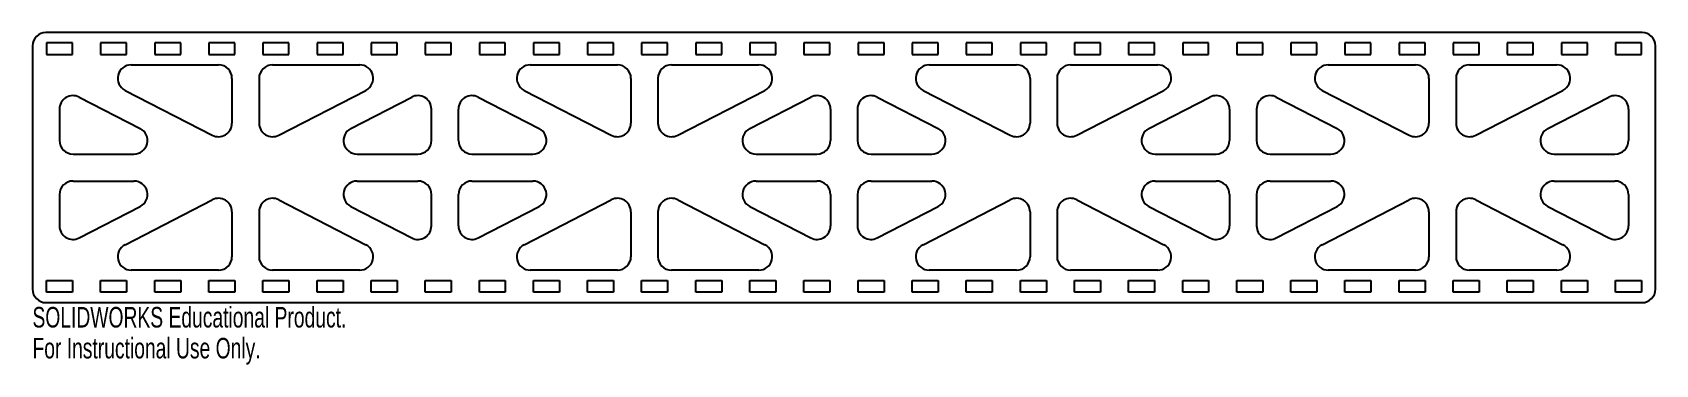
# Model space of a CAD drawing. Header units: inches. Extents: x -7.5 to 7.5, y -1.8 to 1.3.
import ezdxf

# ---------------------------------------------------------------- set-up
doc = ezdxf.new("R2010")
doc.units = ezdxf.units.IN
doc.header["$MEASUREMENT"] = 0
doc.styles.add('SLDTEXTSTYLE0', font='TXT', dxfattribs={"width": 0.7})

msp = doc.modelspace()

# ---------------------------------------------------------------- linework, layer by layer
at = {"color": 7, "linetype": 'Continuous', "lineweight": 25}
for p, q in [((7.375, 1.25), (-7.375, 1.25)), ((-7.5, 1.125), (-7.5, -1.125)), ((-7.13, 1.154), (-7.37, 1.154)), ((-7.37, 1.154), (-7.37, 1.046)), ((-7.13, 1.046), (-7.13, 1.154)), ((-6.63, 1.154), (-6.87, 1.154)), ((-6.87, 1.154), (-6.87, 1.046)), ((-6.63, 1.046), (-6.63, 1.154)), ((-6.13, 1.154), (-6.37, 1.154)), ((-6.37, 1.154), (-6.37, 1.046)), ((-6.13, 1.046), (-6.13, 1.154)), ((-5.63, 1.154), (-5.87, 1.154)), ((-5.87, 1.154), (-5.87, 1.046)), ((-5.63, 1.046), (-5.63, 1.154)), ((-5.13, 1.154), (-5.37, 1.154)), ((-5.37, 1.154), (-5.37, 1.046)), ((-5.13, 1.046), (-5.13, 1.154)), ((-4.63, 1.154), (-4.87, 1.154)), ((-4.87, 1.154), (-4.87, 1.046)), ((-4.63, 1.046), (-4.63, 1.154)), ((-4.13, 1.154), (-4.37, 1.154)), ((-4.37, 1.154), (-4.37, 1.046)), ((-4.13, 1.046), (-4.13, 1.154)), ((-3.63, 1.154), (-3.87, 1.154)), ((-3.87, 1.154), (-3.87, 1.046)), ((-3.63, 1.046), (-3.63, 1.154)), ((-3.13, 1.154), (-3.37, 1.154)), ((-3.37, 1.154), (-3.37, 1.046)), ((-3.13, 1.046), (-3.13, 1.154)), ((-2.63, 1.154), (-2.87, 1.154)), ((-2.87, 1.154), (-2.87, 1.046)), ((-2.63, 1.046), (-2.63, 1.154)), ((-2.13, 1.154), (-2.37, 1.154)), ((-2.37, 1.154), (-2.37, 1.046)), ((-2.13, 1.046), (-2.13, 1.154)), ((-1.63, 1.154), (-1.87, 1.154)), ((-1.87, 1.154), (-1.87, 1.046)), ((-1.63, 1.046), (-1.63, 1.154)), ((-1.13, 1.154), (-1.37, 1.154)), ((-1.37, 1.154), (-1.37, 1.046)), ((-1.13, 1.046), (-1.13, 1.154)), ((-0.63, 1.154), (-0.87, 1.154)), ((-0.87, 1.154), (-0.87, 1.046)), ((-0.63, 1.046), (-0.63, 1.154)), ((-0.13, 1.154), (-0.37, 1.154)), ((-0.37, 1.154), (-0.37, 1.046)), ((-0.13, 1.046), (-0.13, 1.154)), ((0.37, 1.154), (0.13, 1.154)), ((0.13, 1.154), (0.13, 1.046)), ((0.37, 1.046), (0.37, 1.154)), ((0.87, 1.154), (0.63, 1.154)), ((0.63, 1.154), (0.63, 1.046)), ((0.87, 1.046), (0.87, 1.154)), ((1.37, 1.154), (1.13, 1.154)), ((1.13, 1.154), (1.13, 1.046)), ((1.37, 1.046), (1.37, 1.154)), ((1.87, 1.154), (1.63, 1.154)), ((1.63, 1.154), (1.63, 1.046)), ((1.87, 1.046), (1.87, 1.154)), ((2.37, 1.154), (2.13, 1.154)), ((2.13, 1.154), (2.13, 1.046)), ((2.37, 1.046), (2.37, 1.154)), ((2.87, 1.154), (2.63, 1.154)), ((2.63, 1.154), (2.63, 1.046)), ((2.87, 1.046), (2.87, 1.154)), ((3.37, 1.154), (3.13, 1.154)), ((3.13, 1.154), (3.13, 1.046)), ((3.37, 1.046), (3.37, 1.154)), ((3.87, 1.154), (3.63, 1.154)), ((3.63, 1.154), (3.63, 1.046)), ((3.87, 1.046), (3.87, 1.154)), ((4.37, 1.154), (4.13, 1.154)), ((4.13, 1.154), (4.13, 1.046)), ((4.37, 1.046), (4.37, 1.154)), ((4.87, 1.154), (4.63, 1.154)), ((4.63, 1.154), (4.63, 1.046)), ((4.87, 1.046), (4.87, 1.154)), ((5.37, 1.154), (5.13, 1.154)), ((5.13, 1.154), (5.13, 1.046)), ((5.37, 1.046), (5.37, 1.154)), ((5.87, 1.154), (5.63, 1.154)), ((5.63, 1.154), (5.63, 1.046)), ((5.87, 1.046), (5.87, 1.154)), ((6.37, 1.154), (6.13, 1.154)), ((6.13, 1.154), (6.13, 1.046)), ((6.37, 1.046), (6.37, 1.154)), ((6.87, 1.154), (6.63, 1.154)), ((6.63, 1.154), (6.63, 1.046)), ((6.87, 1.046), (6.87, 1.154)), ((7.37, 1.154), (7.13, 1.154)), ((7.13, 1.154), (7.13, 1.046)), ((7.37, 1.046), (7.37, 1.154)), ((7.5, -1.125), (7.5, 1.125)), ((-7.37, 1.046), (-7.13, 1.046)), ((-6.87, 1.046), (-6.63, 1.046)), ((-6.587, 0.95), (-5.781, 0.95)), ((-6.37, 1.046), (-6.13, 1.046)), ((-5.87, 1.046), (-5.63, 1.046)), ((-5.37, 1.046), (-5.13, 1.046)), ((-5.281, 0.95), (-4.476, 0.95)), ((-4.87, 1.046), (-4.63, 1.046)), ((-4.37, 1.046), (-4.13, 1.046)), ((-3.87, 1.046), (-3.63, 1.046)), ((-3.37, 1.046), (-3.13, 1.046)), ((-2.899, 0.95), (-2.094, 0.95)), ((-2.87, 1.046), (-2.63, 1.046)), ((-2.37, 1.046), (-2.13, 1.046)), ((-1.87, 1.046), (-1.63, 1.046)), ((-1.594, 0.95), (-0.788, 0.95)), ((-1.37, 1.046), (-1.13, 1.046)), ((-0.87, 1.046), (-0.63, 1.046)), ((-0.37, 1.046), (-0.13, 1.046)), ((0.13, 1.046), (0.37, 1.046)), ((0.63, 1.046), (0.87, 1.046)), ((0.788, 0.95), (1.594, 0.95)), ((1.13, 1.046), (1.37, 1.046)), ((1.63, 1.046), (1.87, 1.046)), ((2.094, 0.95), (2.899, 0.95)), ((2.13, 1.046), (2.37, 1.046)), ((2.63, 1.046), (2.87, 1.046)), ((3.13, 1.046), (3.37, 1.046)), ((3.63, 1.046), (3.87, 1.046)), ((4.13, 1.046), (4.37, 1.046)), ((4.476, 0.95), (5.281, 0.95)), ((4.63, 1.046), (4.87, 1.046)), ((5.13, 1.046), (5.37, 1.046)), ((5.63, 1.046), (5.87, 1.046)), ((5.781, 0.95), (6.587, 0.95)), ((6.13, 1.046), (6.37, 1.046)), ((6.63, 1.046), (6.87, 1.046)), ((7.13, 1.046), (7.37, 1.046)), ((-5.656, 0.825), (-5.656, 0.41)), ((-5.406, 0.825), (-5.406, 0.41)), ((-1.969, 0.825), (-1.969, 0.41)), ((-1.719, 0.825), (-1.719, 0.41)), ((1.719, 0.825), (1.719, 0.41)), ((1.969, 0.825), (1.969, 0.41)), ((5.406, 0.825), (5.406, 0.41)), ((5.656, 0.825), (5.656, 0.41)), ((-7.068, 0.651), (-6.505, 0.361)), ((-6.644, 0.714), (-5.839, 0.299)), ((-5.224, 0.299), (-4.419, 0.714)), ((-4.557, 0.361), (-3.995, 0.651)), ((-3.38, 0.651), (-2.818, 0.361)), ((-2.956, 0.714), (-2.151, 0.299)), ((-1.536, 0.299), (-0.731, 0.714)), ((-0.87, 0.361), (-0.307, 0.651)), ((0.307, 0.651), (0.87, 0.361)), ((0.731, 0.714), (1.536, 0.299)), ((2.151, 0.299), (2.956, 0.714)), ((2.818, 0.361), (3.38, 0.651)), ((3.995, 0.651), (4.557, 0.361)), ((4.419, 0.714), (5.224, 0.299)), ((5.839, 0.299), (6.644, 0.714)), ((6.505, 0.361), (7.068, 0.651)), ((-7.25, 0.54), (-7.25, 0.25)), ((-3.812, 0.25), (-3.812, 0.54)), ((-3.562, 0.25), (-3.562, 0.54)), ((-0.125, 0.54), (-0.125, 0.25)), ((0.125, 0.54), (0.125, 0.25)), ((3.562, 0.54), (3.562, 0.25)), ((3.812, 0.54), (3.812, 0.25)), ((7.25, 0.54), (7.25, 0.25)), ((-7.125, 0.125), (-6.562, 0.125)), ((-4.5, 0.125), (-3.938, 0.125)), ((-3.438, 0.125), (-2.875, 0.125)), ((-0.813, 0.125), (-0.25, 0.125)), ((0.25, 0.125), (0.813, 0.125)), ((2.875, 0.125), (3.438, 0.125)), ((3.938, 0.125), (4.5, 0.125)), ((6.562, 0.125), (7.125, 0.125)), ((-7.125, -0.125), (-6.562, -0.125)), ((-4.5, -0.125), (-3.938, -0.125)), ((-3.438, -0.125), (-2.875, -0.125)), ((-0.813, -0.125), (-0.25, -0.125)), ((0.25, -0.125), (0.813, -0.125)), ((2.875, -0.125), (3.438, -0.125)), ((3.938, -0.125), (4.5, -0.125)), ((6.562, -0.125), (7.125, -0.125)), ((-7.25, -0.25), (-7.25, -0.54)), ((-6.644, -0.714), (-5.839, -0.299)), ((-5.224, -0.299), (-4.419, -0.714)), ((-3.812, -0.54), (-3.812, -0.25)), ((-3.562, -0.54), (-3.562, -0.25)), ((-2.956, -0.714), (-2.151, -0.299)), ((-1.536, -0.299), (-0.731, -0.714)), ((-0.125, -0.25), (-0.125, -0.54)), ((0.125, -0.25), (0.125, -0.54)), ((0.731, -0.714), (1.536, -0.299)), ((2.151, -0.299), (2.956, -0.714)), ((3.562, -0.25), (3.562, -0.54)), ((3.812, -0.25), (3.812, -0.54)), ((4.419, -0.714), (5.224, -0.299)), ((5.839, -0.299), (6.644, -0.714)), ((7.25, -0.25), (7.25, -0.54)), ((-7.068, -0.651), (-6.505, -0.361)), ((-5.656, -0.41), (-5.656, -0.825)), ((-5.406, -0.41), (-5.406, -0.825)), ((-4.557, -0.361), (-3.995, -0.651)), ((-3.38, -0.651), (-2.818, -0.361)), ((-1.969, -0.41), (-1.969, -0.825)), ((-1.719, -0.41), (-1.719, -0.825)), ((-0.87, -0.361), (-0.307, -0.651)), ((0.307, -0.651), (0.87, -0.361)), ((1.719, -0.41), (1.719, -0.825)), ((1.969, -0.41), (1.969, -0.825)), ((2.818, -0.361), (3.38, -0.651)), ((3.995, -0.651), (4.557, -0.361)), ((5.406, -0.41), (5.406, -0.825)), ((5.656, -0.41), (5.656, -0.825)), ((6.505, -0.361), (7.068, -0.651)), ((-7.37, -1.154), (-7.37, -1.046)), ((-7.37, -1.046), (-7.13, -1.046)), ((-7.13, -1.046), (-7.13, -1.154)), ((-6.87, -1.154), (-6.87, -1.046)), ((-6.87, -1.046), (-6.63, -1.046)), ((-6.63, -1.046), (-6.63, -1.154)), ((-5.781, -0.95), (-6.587, -0.95)), ((-6.37, -1.154), (-6.37, -1.046)), ((-6.37, -1.046), (-6.13, -1.046)), ((-6.13, -1.046), (-6.13, -1.154)), ((-5.87, -1.154), (-5.87, -1.046)), ((-5.87, -1.046), (-5.63, -1.046)), ((-5.63, -1.046), (-5.63, -1.154)), ((-5.37, -1.154), (-5.37, -1.046)), ((-5.37, -1.046), (-5.13, -1.046)), ((-4.476, -0.95), (-5.281, -0.95)), ((-5.13, -1.046), (-5.13, -1.154)), ((-4.87, -1.154), (-4.87, -1.046)), ((-4.87, -1.046), (-4.63, -1.046)), ((-4.63, -1.046), (-4.63, -1.154)), ((-4.37, -1.154), (-4.37, -1.046)), ((-4.37, -1.046), (-4.13, -1.046)), ((-4.13, -1.046), (-4.13, -1.154)), ((-3.87, -1.154), (-3.87, -1.046)), ((-3.87, -1.046), (-3.63, -1.046)), ((-3.63, -1.046), (-3.63, -1.154)), ((-3.37, -1.154), (-3.37, -1.046)), ((-3.37, -1.046), (-3.13, -1.046)), ((-3.13, -1.046), (-3.13, -1.154)), ((-2.094, -0.95), (-2.899, -0.95)), ((-2.87, -1.154), (-2.87, -1.046)), ((-2.87, -1.046), (-2.63, -1.046)), ((-2.63, -1.046), (-2.63, -1.154)), ((-2.37, -1.154), (-2.37, -1.046)), ((-2.37, -1.046), (-2.13, -1.046)), ((-2.13, -1.046), (-2.13, -1.154)), ((-1.87, -1.154), (-1.87, -1.046)), ((-1.87, -1.046), (-1.63, -1.046)), ((-1.63, -1.046), (-1.63, -1.154)), ((-0.788, -0.95), (-1.594, -0.95)), ((-1.37, -1.154), (-1.37, -1.046)), ((-1.37, -1.046), (-1.13, -1.046)), ((-1.13, -1.046), (-1.13, -1.154)), ((-0.87, -1.154), (-0.87, -1.046)), ((-0.87, -1.046), (-0.63, -1.046)), ((-0.63, -1.046), (-0.63, -1.154)), ((-0.37, -1.154), (-0.37, -1.046)), ((-0.37, -1.046), (-0.13, -1.046)), ((-0.13, -1.046), (-0.13, -1.154)), ((0.13, -1.154), (0.13, -1.046)), ((0.13, -1.046), (0.37, -1.046)), ((0.37, -1.046), (0.37, -1.154)), ((0.63, -1.154), (0.63, -1.046)), ((0.63, -1.046), (0.87, -1.046)), ((1.594, -0.95), (0.788, -0.95)), ((0.87, -1.046), (0.87, -1.154)), ((1.13, -1.154), (1.13, -1.046)), ((1.13, -1.046), (1.37, -1.046)), ((1.37, -1.046), (1.37, -1.154)), ((1.63, -1.154), (1.63, -1.046)), ((1.63, -1.046), (1.87, -1.046)), ((1.87, -1.046), (1.87, -1.154)), ((2.899, -0.95), (2.094, -0.95)), ((2.13, -1.154), (2.13, -1.046)), ((2.13, -1.046), (2.37, -1.046)), ((2.37, -1.046), (2.37, -1.154)), ((2.63, -1.154), (2.63, -1.046)), ((2.63, -1.046), (2.87, -1.046)), ((2.87, -1.046), (2.87, -1.154)), ((3.13, -1.154), (3.13, -1.046)), ((3.13, -1.046), (3.37, -1.046)), ((3.37, -1.046), (3.37, -1.154)), ((3.63, -1.154), (3.63, -1.046)), ((3.63, -1.046), (3.87, -1.046)), ((3.87, -1.046), (3.87, -1.154)), ((4.13, -1.154), (4.13, -1.046)), ((4.13, -1.046), (4.37, -1.046)), ((4.37, -1.046), (4.37, -1.154)), ((5.281, -0.95), (4.476, -0.95)), ((4.63, -1.154), (4.63, -1.046)), ((4.63, -1.046), (4.87, -1.046)), ((4.87, -1.046), (4.87, -1.154)), ((5.13, -1.154), (5.13, -1.046)), ((5.13, -1.046), (5.37, -1.046)), ((5.37, -1.046), (5.37, -1.154)), ((5.63, -1.154), (5.63, -1.046)), ((5.63, -1.046), (5.87, -1.046)), ((6.587, -0.95), (5.781, -0.95)), ((5.87, -1.046), (5.87, -1.154)), ((6.13, -1.154), (6.13, -1.046)), ((6.13, -1.046), (6.37, -1.046)), ((6.37, -1.046), (6.37, -1.154)), ((6.63, -1.154), (6.63, -1.046)), ((6.63, -1.046), (6.87, -1.046)), ((6.87, -1.046), (6.87, -1.154)), ((7.13, -1.154), (7.13, -1.046)), ((7.13, -1.046), (7.37, -1.046)), ((7.37, -1.046), (7.37, -1.154)), ((-7.13, -1.154), (-7.37, -1.154)), ((-6.63, -1.154), (-6.87, -1.154)), ((-6.13, -1.154), (-6.37, -1.154)), ((-5.63, -1.154), (-5.87, -1.154)), ((-5.13, -1.154), (-5.37, -1.154)), ((-4.63, -1.154), (-4.87, -1.154)), ((-4.13, -1.154), (-4.37, -1.154)), ((-3.63, -1.154), (-3.87, -1.154)), ((-3.13, -1.154), (-3.37, -1.154)), ((-2.63, -1.154), (-2.87, -1.154)), ((-2.13, -1.154), (-2.37, -1.154)), ((-1.63, -1.154), (-1.87, -1.154)), ((-1.13, -1.154), (-1.37, -1.154)), ((-0.63, -1.154), (-0.87, -1.154)), ((-0.13, -1.154), (-0.37, -1.154)), ((0.37, -1.154), (0.13, -1.154)), ((0.87, -1.154), (0.63, -1.154)), ((1.37, -1.154), (1.13, -1.154)), ((1.87, -1.154), (1.63, -1.154)), ((2.37, -1.154), (2.13, -1.154)), ((2.87, -1.154), (2.63, -1.154)), ((3.37, -1.154), (3.13, -1.154)), ((3.87, -1.154), (3.63, -1.154)), ((4.37, -1.154), (4.13, -1.154)), ((4.87, -1.154), (4.63, -1.154)), ((5.37, -1.154), (5.13, -1.154)), ((5.87, -1.154), (5.63, -1.154)), ((6.37, -1.154), (6.13, -1.154)), ((6.87, -1.154), (6.63, -1.154)), ((7.37, -1.154), (7.13, -1.154)), ((-7.375, -1.25), (7.375, -1.25))]:
    msp.add_line(p, q, dxfattribs=at)
for centre, start, end in [((-7.375, 1.125), 90, 180), ((7.375, 1.125), 0, 90), ((-6.587, 0.825), 90, 242.74), ((-5.781, 0.825), 0, 90), ((-5.281, 0.825), 90, 180), ((-4.476, 0.825), 297.26, 90), ((-2.899, 0.825), 90, 242.74), ((-2.094, 0.825), 0, 90), ((-1.594, 0.825), 90, 180), ((-0.788, 0.825), 297.26, 90), ((0.788, 0.825), 90, 242.74), ((1.594, 0.825), 0, 90), ((2.094, 0.825), 90, 180), ((2.899, 0.825), 297.26, 90), ((4.476, 0.825), 90, 242.74), ((5.281, 0.825), 0, 90), ((5.781, 0.825), 90, 180), ((6.587, 0.825), 297.26, 90), ((-7.125, 0.54), 62.74, 180), ((-3.938, 0.54), 0, 117.26), ((-3.438, 0.54), 62.74, 180), ((-0.25, 0.54), 0, 117.26), ((0.25, 0.54), 62.74, 180), ((3.438, 0.54), 0, 117.26), ((3.938, 0.54), 62.74, 180), ((7.125, 0.54), 0, 117.26), ((-6.562, 0.25), 270, 62.74), ((-5.781, 0.41), 242.74, 0), ((-5.281, 0.41), 180, 297.26), ((-4.5, 0.25), 117.26, 270), ((-2.875, 0.25), 270, 62.74), ((-2.094, 0.41), 242.74, 0), ((-1.594, 0.41), 180, 297.26), ((-0.813, 0.25), 117.26, 270), ((0.813, 0.25), 270, 62.74), ((1.594, 0.41), 242.74, 0), ((2.094, 0.41), 180, 297.26), ((2.875, 0.25), 117.26, 270), ((4.5, 0.25), 270, 62.74), ((5.281, 0.41), 242.74, 0), ((5.781, 0.41), 180, 297.26), ((6.562, 0.25), 117.26, 270), ((-7.125, 0.25), 180, 270), ((-3.938, 0.25), 270, 0), ((-3.438, 0.25), 180, 270), ((-0.25, 0.25), 270, 0), ((0.25, 0.25), 180, 270), ((3.438, 0.25), 270, 0), ((3.938, 0.25), 180, 270), ((7.125, 0.25), 270, 0), ((-7.125, -0.25), 90, 180), ((-6.562, -0.25), 297.26, 90), ((-4.5, -0.25), 90, 242.74), ((-3.938, -0.25), 0, 90), ((-3.438, -0.25), 90, 180), ((-2.875, -0.25), 297.26, 90), ((-0.813, -0.25), 90, 242.74), ((-0.25, -0.25), 0, 90), ((0.25, -0.25), 90, 180), ((0.813, -0.25), 297.26, 90), ((2.875, -0.25), 90, 242.74), ((3.438, -0.25), 0, 90), ((3.938, -0.25), 90, 180), ((4.5, -0.25), 297.26, 90), ((6.562, -0.25), 90, 242.74), ((7.125, -0.25), 0, 90), ((-5.781, -0.41), 0, 117.26), ((-5.281, -0.41), 62.74, 180), ((-2.094, -0.41), 0, 117.26), ((-1.594, -0.41), 62.74, 180), ((1.594, -0.41), 0, 117.26), ((2.094, -0.41), 62.74, 180), ((5.281, -0.41), 0, 117.26), ((5.781, -0.41), 62.74, 180), ((-7.125, -0.54), 180, 297.26), ((-3.938, -0.54), 242.74, 0), ((-3.438, -0.54), 180, 297.26), ((-0.25, -0.54), 242.74, 0), ((0.25, -0.54), 180, 297.26), ((3.438, -0.54), 242.74, 0), ((3.938, -0.54), 180, 297.26), ((7.125, -0.54), 242.74, 0), ((-6.587, -0.825), 117.26, 270), ((-4.476, -0.825), 270, 62.74), ((-2.899, -0.825), 117.26, 270), ((-0.788, -0.825), 270, 62.74), ((0.788, -0.825), 117.26, 270), ((2.899, -0.825), 270, 62.74), ((4.476, -0.825), 117.26, 270), ((6.587, -0.825), 270, 62.74), ((-5.781, -0.825), 270, 0), ((-5.281, -0.825), 180, 270), ((-2.094, -0.825), 270, 0), ((-1.594, -0.825), 180, 270), ((1.594, -0.825), 270, 0), ((2.094, -0.825), 180, 270), ((5.281, -0.825), 270, 0), ((5.781, -0.825), 180, 270), ((-7.375, -1.125), 180, 270), ((7.375, -1.125), 270, 0)]:
    msp.add_arc(centre, 0.125, start, end, dxfattribs=at)

# ---------------------------------------------------------------- texts
at = {"color": 7, "linetype": 'Continuous', "char_height": 0.1903, "attachment_point": 1, "style": 'SLDTEXTSTYLE0'}
for s, insert in [('SOLIDWORKS Educational Product.', (-7.5, -1.29)), ('For Instructional Use Only.', (-7.5, -1.576))]:
    msp.add_mtext(s, dxfattribs=dict(at, insert=insert))

doc.saveas('drawing.dxf')
